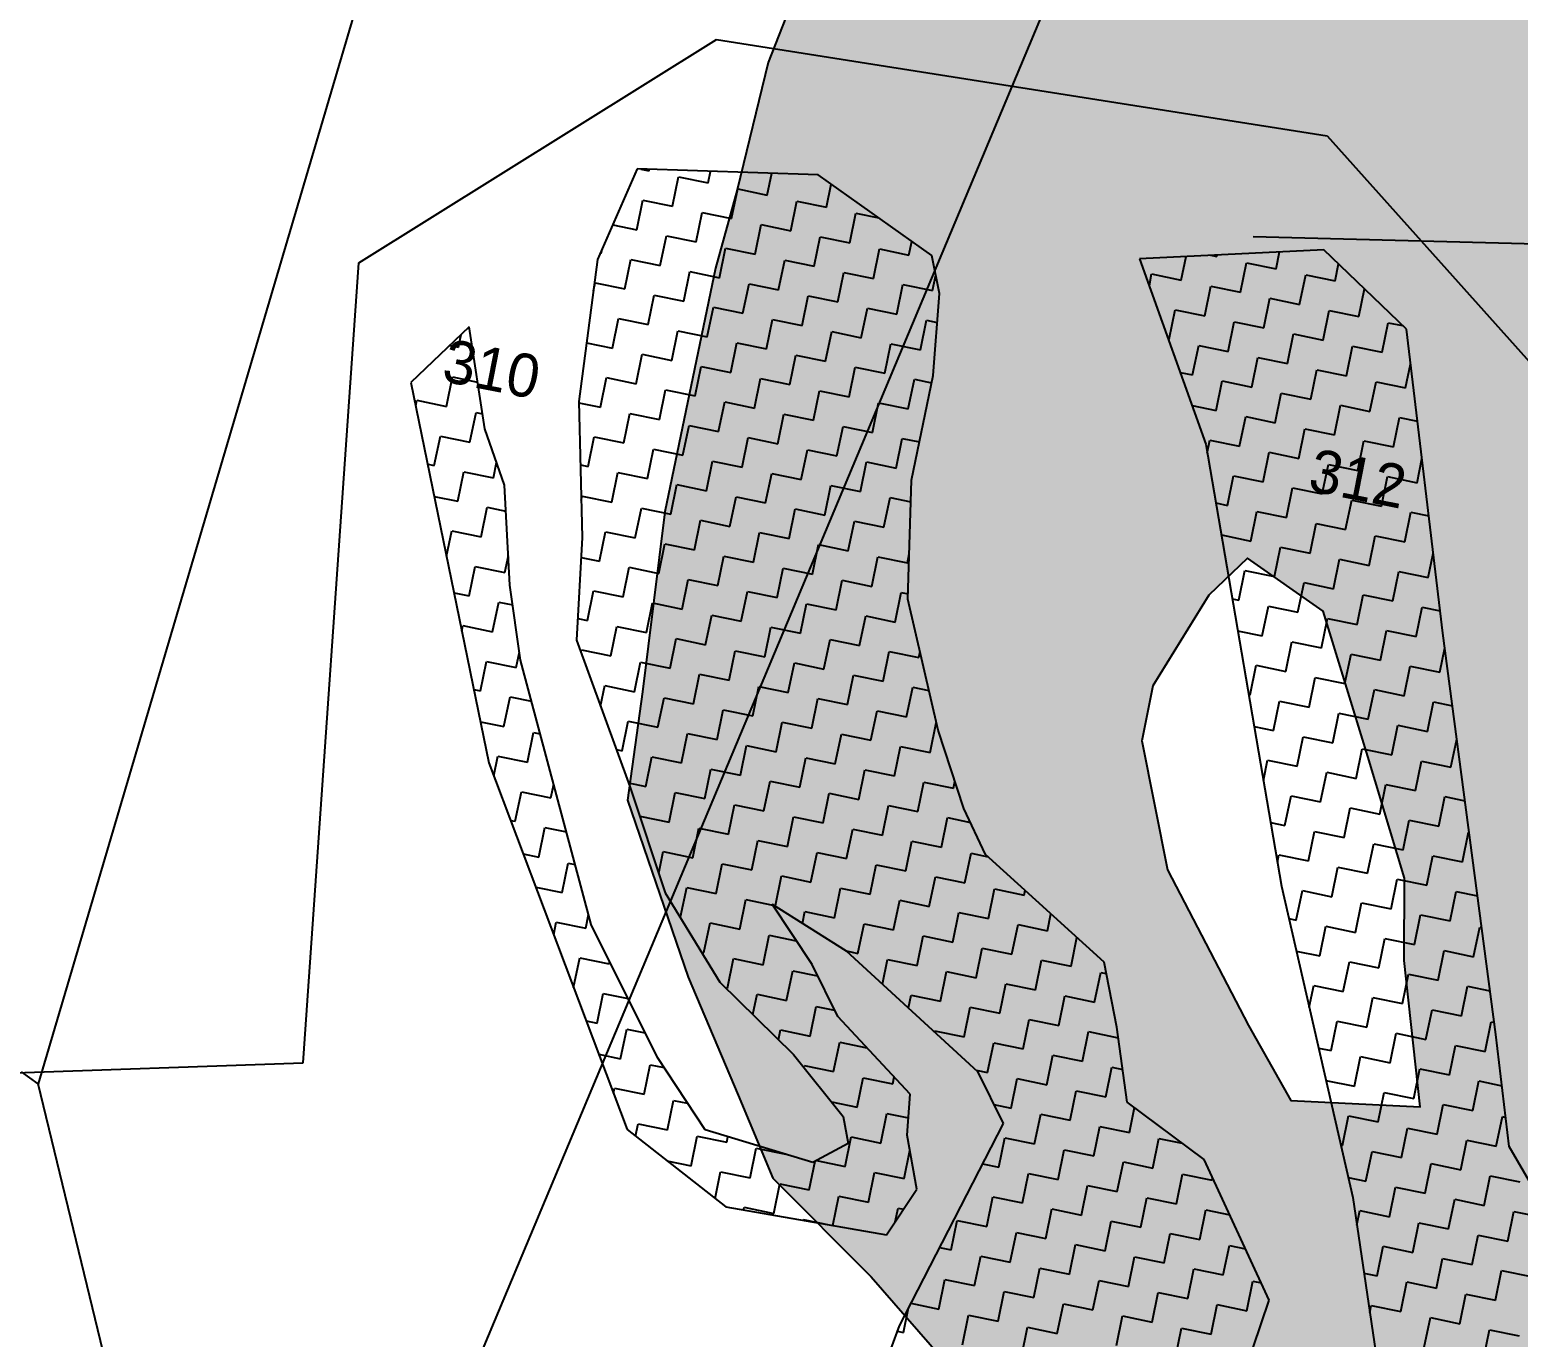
# Model space of a CAD drawing. Header units: metres. Extents: x 288063 to 291905, y 2022918 to 2025523.
# Drawn here: x 289186.5 to 289302.7, y 2023802.9 to 2023904.9 of the extents above; entities that cross this region are included whole.
import ezdxf
from ezdxf.enums import TextEntityAlignment as Align

# ---------------------------------------------------------------- set-up
doc = ezdxf.new("R2010")
doc.units = ezdxf.units.M
doc.header["$MEASUREMENT"] = 0
for name, color, linetype in [('OFF', 1, 'Continuous'), ('POLY_HATCH', 12, 'Continuous'), ('POLY_PARCEL', 6, 'Continuous'), ('SYM_ARROW', 1, 'Continuous'), ('TEXT_PARCEL', 7, 'Continuous')]:
    doc.layers.add(name, color=color, linetype=linetype)
doc.styles.add('TEXT_MAP', font='', dxfattribs={"height": 1.8})
doc.styles.get('TEXT_MAP').set_extended_font_data('Kruti Dev 050')

# ---------------------------------------------------------------- blocks, each defined once
blk = doc.blocks.new('ARROWASPECT')
h = blk.add_hatch(color=256)
h.paths.add_polyline_path([(2.847, -2.847), (3.718, -1.976), (0, 0)])
h.paths.add_polyline_path([(0, 0), (1.976, -3.718), (2.847, -2.847)])
for points in [[(0, 0), (17.155, -17.155)], [(0, 0), (1.976, -3.718)], [(0, 0), (3.718, -1.976)], [(3.718, -1.976), (1.976, -3.718)]]:
    blk.add_lwpolyline(points)

msp = doc.modelspace()

# ---------------------------------------------------------------- hatches: boundary and pattern name
at = {"layer": 'POLY_HATCH'}
h = msp.add_hatch(dxfattribs=at)
h.set_pattern_fill('ZIGZAG', color=256, scale=18.693078, angle=-11.0645, style=0)
h.set_pattern_definition([(348.93553, (288210.5239, 2023679.785), (2.7416327, 1.8447693), [2.336635, -2.336635]), (78.93553, (288212.817, 2023679.3367), (-1.8447693, 2.7416327), [2.336635, -2.336635])])
h.paths.add_polyline_path([(289348.59, 2023879.04), (289351.97, 2023889.97), (289351.21, 2023900.04), (289351.37, 2023908.44), (289346.9, 2023914.77), (289340.27, 2023920.49), (289334.28, 2023925.38), (289331.06, 2023929.23), (289326.74, 2023935.03), (289323.04, 2023940.22), (289313.09, 2023943.9), (289314.69, 2023949.54), (289318.95, 2023958.63), (289321.16, 2023964.89), (289322.08, 2023974.63), (289321.67, 2023981.4), (289323.77, 2023992.13), (289322.78, 2024011.16), (289317.11, 2024017.73), (289312.93, 2024024.25), (289306.17, 2024030.28), (289298.92, 2024038.89), (289291.87, 2024045.97), (289284.28, 2024046.47), (289278.2, 2024032.12), (289276.13, 2024025.34), (289271.88, 2024023.93), (289269.5, 2024023.16), (289266.03, 2024020.62), (289263.51, 2024017.89), (289261.23, 2024015.11), (289257.47, 2024012.37), (289254.64, 2024014.41), (289249.05, 2024015.01), (289240.5, 2024025.86), (289237.14, 2024018.83), (289234.48, 2024015.38), (289229.32, 2024006.72), (289225.95, 2024000.93), (289223.26, 2023993.52), (289223.31, 2023983.59), (289223.47, 2023975.58), (289223.04, 2023963.26), (289222.57, 2023951.95), (289225.24, 2023941.51), (289228.9, 2023933.6), (289235.34, 2023925.89), (289243.6, 2023913.61), (289246.63, 2023908.81), (289244.13, 2023902.35), (289241.69, 2023892.42), (289240, 2023886.3), (289236.05, 2023867.28), (289234.3, 2023853.24), (289233.14, 2023844.79), (289237.88, 2023830.96), (289241.79, 2023821.77), (289244.49, 2023815.29), (289252.17, 2023807.59), (289260.47, 2023798.03), (289262.44, 2023795.42), (289267.7, 2023794.39), (289275.72, 2023794.8), (289273.17, 2023788.11), (289271.81, 2023781.18), (289270.56, 2023773.49), (289269.83, 2023765.95), (289270.45, 2023753.75), (289271.63, 2023745.83), (289274.38, 2023739.59), (289278.14, 2023732.16), (289279.11, 2023728.25), (289282.94, 2023725.03), (289293.2, 2023726.74), (289303.15, 2023734.46), (289305, 2023737.22), (289302.98, 2023740.84), (289296.74, 2023748.25), (289292.32, 2023753.58), (289291.8, 2023763.6), (289291.02, 2023767.23), (289290.98, 2023777.15), (289293.23, 2023784.89), (289295.7, 2023789.87), (289299.7, 2023792.56), (289302.32, 2023793.28), (289304.26, 2023786.71), (289306.41, 2023785.04), (289310.35, 2023779.81), (289310.24, 2023772.89), (289311.6, 2023767.17), (289312.43, 2023762.54), (289312.98, 2023757.72), (289312.1, 2023751.95), (289311.43, 2023742.16), (289319.5, 2023740.33), (289324.64, 2023733.62), (289327.78, 2023735.74), (289332.1, 2023742.58), (289334.1, 2023754.09), (289334.69, 2023760.92), (289335.33, 2023775.75), (289332.2, 2023783.8), (289327.44, 2023791.18), (289324.06, 2023798.04), (289321.04, 2023801.6), (289314.28, 2023807.64), (289313.78, 2023811.45), (289317.3, 2023815.48), (289325.03, 2023816.94), (289329.72, 2023815.53), (289335.72, 2023828.49), (289338.38, 2023833.18), (289338.87, 2023840.77), (289342.42, 2023847.51), (289344.59, 2023853.53), (289346.46, 2023861.85), (289348.38, 2023870.4)])
h.paths.add_polyline_path([(289287.43, 2023859.54), (289290.92, 2023848.19), (289293.78, 2023838.71), (289293.76, 2023832.26), (289295, 2023820.86), (289284.92, 2023821.34), (289281.6, 2023827.2), (289275.29, 2023839.34), (289273.29, 2023849.41), (289274.13, 2023853.7), (289278.5, 2023860.79), (289281.54, 2023863.66)], flags=16)
h.paths.add_polyline_path([(289269.61, 2023919.71), (289266.17, 2023919.89), (289261.09, 2023923.11), (289257.37, 2023934.5), (289252.18, 2023942.21), (289252.96, 2023947.51), (289252.63, 2023957.25), (289251.34, 2023968.41), (289253.35, 2023979.92), (289252.21, 2023989.32), (289254.45, 2024000.78), (289256.52, 2024007.57), (289266.83, 2024008.28), (289270.5, 2023999.13), (289269.75, 2023996.55), (289272.32, 2023986.87), (289273.16, 2023981), (289274.62, 2023974.52), (289276.42, 2023967.23), (289275.12, 2023958.06), (289275.72, 2023953.48), (289275.9, 2023943.03), (289275.44, 2023939.4), (289274.42, 2023934.14), (289272.63, 2023927.55)], flags=16)

# ---------------------------------------------------------------- linework, layer by layer
at = {"layer": 'OFF'}
for p, q in [((289212.17, 2023886.72), (289240.08, 2023904.16)), ((289240.08, 2023904.16), (289287.75, 2023896.62)), ((289287.75, 2023896.62), (289334.21, 2023844.68)), ((289207.83, 2023824.29), (289212.17, 2023886.72)), ((289023.9, 2023817.88), (289207.83, 2023824.29))]:
    msp.add_line(p, q, dxfattribs=at)
at = {"layer": 'POLY_HATCH'}
for p, q in [((289233.89, 2023894.05), (289230.81, 2023886.97)), ((289248.01, 2023893.59), (289233.89, 2023894.05)), ((289256.88, 2023887.3), (289248.01, 2023893.59)), ((289287.48, 2023887.74), (289273.11, 2023887.04)), ((289293.93, 2023881.55), (289287.48, 2023887.74)), ((289230.81, 2023886.97), (289229.34, 2023875.9)), ((289257.49, 2023884.33), (289256.88, 2023887.3)), ((289273.11, 2023887.04), (289278.27, 2023872.58)), ((289256.99, 2023877.93), (289257.49, 2023884.33)), ((289220.79, 2023881.72), (289216.24, 2023877.38)), ((289222, 2023873.76), (289220.79, 2023881.72)), ((289296.77, 2023857.81), (289293.93, 2023881.55)), ((289216.24, 2023877.38), (289222.33, 2023847.7)), ((289255.31, 2023869.75), (289256.99, 2023877.93)), ((289229.34, 2023875.9), (289229.6, 2023865.29)), ((289223.53, 2023869.38), (289222, 2023873.76)), ((289278.27, 2023872.58), (289284.18, 2023838.07)), ((289223.96, 2023861.57), (289223.53, 2023869.38)), ((289255.02, 2023860.47), (289255.31, 2023869.75)), ((289229.6, 2023865.29), (289229.17, 2023857.26)), ((289224.79, 2023855.72), (289223.96, 2023861.57)), ((289257.39, 2023850.24), (289255.02, 2023860.47)), ((289229.17, 2023857.26), (289233.33, 2023845.84)), ((289300.9, 2023826.51), (289296.77, 2023857.81)), ((289230.3, 2023835.09), (289224.79, 2023855.72)), ((289259.39, 2023844.14), (289257.39, 2023850.24)), ((289222.33, 2023847.7), (289233.11, 2023819.09)), ((289233.33, 2023845.84), (289236.09, 2023837.56)), ((289261.09, 2023840.54), (289259.39, 2023844.14)), ((289270.33, 2023832.15), (289261.09, 2023840.54)), ((289236.09, 2023837.56), (289240.35, 2023830.59)), ((289284.18, 2023838.07), (289289.75, 2023813.77)), ((289247.54, 2023831.96), (289244.44, 2023836.66)), ((289244.44, 2023836.66), (289250.2, 2023833.04)), ((289235.48, 2023824.69), (289230.3, 2023835.09)), ((289250.2, 2023833.04), (289260.45, 2023823.62)), ((289249.55, 2023827.89), (289247.54, 2023831.96)), ((289271.32, 2023827.07), (289270.33, 2023832.15)), ((289240.35, 2023830.59), (289246.1, 2023824.94)), ((289255.21, 2023821.85), (289249.55, 2023827.89)), ((289272.15, 2023821.21), (289271.32, 2023827.07)), ((289301.95, 2023817.77), (289300.9, 2023826.51)), ((289246.1, 2023824.94), (289249.97, 2023820.09)), ((289239.2, 2023819.05), (289235.48, 2023824.69)), ((289260.45, 2023823.62), (289262.46, 2023819.55)), ((289254.96, 2023818.65), (289255.21, 2023821.85)), ((289249.97, 2023820.09), (289250.35, 2023817.98)), ((289278.14, 2023816.73), (289272.15, 2023821.21)), ((289233.11, 2023819.09), (289240.81, 2023813.04)), ((289247.61, 2023816.51), (289239.2, 2023819.05)), ((289262.46, 2023819.55), (289254.34, 2023803.76)), ((289250.35, 2023817.98), (289247.61, 2023816.51)), ((289255.72, 2023814.44), (289254.96, 2023818.65)), ((289306.75, 2023809.47), (289301.95, 2023817.77)), ((289283.23, 2023805.77), (289278.14, 2023816.73)), ((289253.36, 2023810.86), (289255.72, 2023814.44)), ((289289.75, 2023813.77), (289291.79, 2023799.95)), ((289240.81, 2023813.04), (289253.36, 2023810.86)), ((289281.17, 2023799.7), (289283.23, 2023805.77)), ((289254.34, 2023803.76), (289251.57, 2023796.2))]:
    msp.add_line(p, q, dxfattribs=at)
at = {"layer": 'POLY_HATCH', "linetype": 'Continuous'}
for p, q in [((289234.17, 2023894.04), (289234.82, 2023893.91)), ((289234.82, 2023893.91), (289234.84, 2023894.02)), ((289236.65, 2023891.13), (289237.13, 2023893.44)), ((289237.13, 2023893.44), (289239.43, 2023892.96)), ((289239.43, 2023892.96), (289239.62, 2023893.86)), ((289244.05, 2023892.01), (289244.4, 2023893.71)), ((289241.27, 2023890.18), (289241.74, 2023892.49)), ((289241.74, 2023892.49), (289244.05, 2023892.01)), ((289248.67, 2023891.06), (289249.03, 2023892.86)), ((289233.87, 2023889.29), (289234.34, 2023891.6)), ((289234.34, 2023891.6), (289236.65, 2023891.13)), ((289245.88, 2023889.23), (289246.36, 2023891.54)), ((289246.36, 2023891.54), (289248.67, 2023891.06)), ((289238.49, 2023888.35), (289238.96, 2023890.65)), ((289238.96, 2023890.65), (289241.27, 2023890.18)), ((289250.5, 2023888.28), (289250.97, 2023890.59)), ((289250.97, 2023890.59), (289252.75, 2023890.22)), ((289231.99, 2023889.68), (289233.87, 2023889.29)), ((289235.7, 2023886.51), (289236.18, 2023888.82)), ((289236.18, 2023888.82), (289238.49, 2023888.35)), ((289243.1, 2023887.4), (289243.58, 2023889.71)), ((289243.58, 2023889.71), (289245.88, 2023889.23)), ((289247.72, 2023886.45), (289248.19, 2023888.76)), ((289248.19, 2023888.76), (289250.5, 2023888.28)), ((289231.03, 2023887.47), (289231.09, 2023887.46)), ((289231.09, 2023887.46), (289231.15, 2023887.75)), ((289240.32, 2023885.56), (289240.79, 2023887.87)), ((289240.79, 2023887.87), (289243.1, 2023887.4)), ((289252.33, 2023885.5), (289252.81, 2023887.81)), ((289252.81, 2023887.81), (289255.11, 2023887.33)), ((289255.11, 2023887.33), (289255.33, 2023888.39)), ((289283.76, 2023886.26), (289284.03, 2023887.58)), ((289232.92, 2023884.68), (289233.39, 2023886.99)), ((289233.39, 2023886.99), (289235.7, 2023886.51)), ((289244.93, 2023884.62), (289245.41, 2023886.92)), ((289245.41, 2023886.92), (289247.72, 2023886.45)), ((289276.36, 2023885.37), (289276.74, 2023887.22)), ((289278.63, 2023887.31), (289279.14, 2023887.21)), ((289279.14, 2023887.21), (289279.17, 2023887.34)), ((289280.98, 2023884.42), (289281.45, 2023886.73)), ((289281.45, 2023886.73), (289283.76, 2023886.26)), ((289288.37, 2023885.31), (289288.64, 2023886.63)), ((289230.48, 2023884.53), (289230.61, 2023885.15)), ((289230.61, 2023885.15), (289232.92, 2023884.68)), ((289237.54, 2023883.73), (289238.01, 2023886.04)), ((289238.01, 2023886.04), (289240.32, 2023885.56)), ((289249.55, 2023883.67), (289250.02, 2023885.97)), ((289250.02, 2023885.97), (289252.33, 2023885.5)), ((289256.95, 2023884.55), (289257.2, 2023885.76)), ((289273.87, 2023884.94), (289274.05, 2023885.85)), ((289274.05, 2023885.85), (289276.36, 2023885.37)), ((289285.59, 2023883.47), (289286.07, 2023885.78)), ((289286.07, 2023885.78), (289288.37, 2023885.31)), ((289234.75, 2023881.9), (289235.23, 2023884.2)), ((289235.23, 2023884.2), (289237.54, 2023883.73)), ((289242.15, 2023882.78), (289242.63, 2023885.09)), ((289242.63, 2023885.09), (289244.93, 2023884.62)), ((289246.77, 2023881.83), (289247.24, 2023884.14)), ((289247.24, 2023884.14), (289249.55, 2023883.67)), ((289254.17, 2023882.72), (289254.64, 2023885.03)), ((289254.64, 2023885.03), (289256.95, 2023884.55)), ((289278.19, 2023882.59), (289278.67, 2023884.9)), ((289278.67, 2023884.9), (289280.98, 2023884.42)), ((289290.21, 2023882.53), (289290.65, 2023884.69)), ((289239.37, 2023880.95), (289239.84, 2023883.26)), ((289239.84, 2023883.26), (289242.15, 2023882.78)), ((289251.38, 2023880.88), (289251.86, 2023883.19)), ((289251.86, 2023883.19), (289254.17, 2023882.72)), ((289275.41, 2023880.76), (289275.89, 2023883.06)), ((289275.89, 2023883.06), (289278.19, 2023882.59)), ((289282.81, 2023881.64), (289283.28, 2023883.95)), ((289283.28, 2023883.95), (289285.59, 2023883.47)), ((289287.43, 2023880.69), (289287.9, 2023883)), ((289287.9, 2023883), (289290.21, 2023882.53)), ((289231.97, 2023880.06), (289232.45, 2023882.37)), ((289232.45, 2023882.37), (289234.75, 2023881.9)), ((289243.99, 2023880), (289244.46, 2023882.31)), ((289244.46, 2023882.31), (289246.77, 2023881.83)), ((289256, 2023879.94), (289256.47, 2023882.24)), ((289256.47, 2023882.24), (289257.31, 2023882.07)), ((289280.03, 2023879.81), (289280.5, 2023882.12)), ((289280.5, 2023882.12), (289282.81, 2023881.64)), ((289292.04, 2023879.74), (289292.52, 2023882.05)), ((289292.52, 2023882.05), (289293.64, 2023881.82)), ((289219.96, 2023880.13), (289220.16, 2023881.12)), ((289236.59, 2023879.11), (289237.06, 2023881.42)), ((289237.06, 2023881.42), (289239.37, 2023880.95)), ((289248.6, 2023879.05), (289249.08, 2023881.36)), ((289249.08, 2023881.36), (289251.38, 2023880.88)), ((289275.35, 2023880.77), (289275.41, 2023880.76)), ((289284.64, 2023878.86), (289285.12, 2023881.17)), ((289285.12, 2023881.17), (289287.43, 2023880.69)), ((289219.27, 2023880.27), (289219.96, 2023880.13)), ((289229.95, 2023880.48), (289231.97, 2023880.06)), ((289233.81, 2023877.28), (289234.28, 2023879.59)), ((289234.28, 2023879.59), (289236.59, 2023879.11)), ((289241.2, 2023878.17), (289241.68, 2023880.47)), ((289241.68, 2023880.47), (289243.99, 2023880)), ((289245.82, 2023877.22), (289246.29, 2023879.52)), ((289246.29, 2023879.52), (289248.6, 2023879.05)), ((289253.22, 2023878.1), (289253.69, 2023880.41)), ((289253.69, 2023880.41), (289256, 2023879.94)), ((289277.24, 2023877.97), (289277.72, 2023880.28)), ((289277.72, 2023880.28), (289280.03, 2023879.81)), ((289281.86, 2023877.03), (289282.34, 2023879.33)), ((289282.34, 2023879.33), (289284.64, 2023878.86)), ((289289.26, 2023877.91), (289289.73, 2023880.22)), ((289289.73, 2023880.22), (289292.04, 2023879.74)), ((289238.42, 2023876.33), (289238.9, 2023878.64)), ((289238.9, 2023878.64), (289241.2, 2023878.17)), ((289250.44, 2023876.27), (289250.91, 2023878.58)), ((289250.91, 2023878.58), (289253.22, 2023878.1)), ((289276.28, 2023878.17), (289277.24, 2023877.97)), ((289286.48, 2023876.08), (289286.95, 2023878.38)), ((289286.95, 2023878.38), (289289.26, 2023877.91)), ((289293.87, 2023876.96), (289294.26, 2023878.81)), ((289219.01, 2023875.51), (289219.48, 2023877.82)), ((289219.48, 2023877.82), (289221.44, 2023877.42)), ((289231.02, 2023875.45), (289231.5, 2023877.76)), ((289231.5, 2023877.76), (289233.81, 2023877.28)), ((289243.04, 2023875.38), (289243.51, 2023877.69)), ((289243.51, 2023877.69), (289245.82, 2023877.22)), ((289255.05, 2023875.32), (289255.53, 2023877.63)), ((289255.53, 2023877.63), (289256.87, 2023877.35)), ((289279.08, 2023875.19), (289279.55, 2023877.5)), ((289279.55, 2023877.5), (289281.86, 2023877.03)), ((289291.09, 2023875.13), (289291.57, 2023877.44)), ((289291.57, 2023877.44), (289293.87, 2023876.96)), ((289216.61, 2023875.55), (289216.7, 2023875.99)), ((289216.7, 2023875.99), (289219.01, 2023875.51)), ((289235.64, 2023874.5), (289236.11, 2023876.81)), ((289236.11, 2023876.81), (289238.42, 2023876.33)), ((289240.25, 2023873.55), (289240.73, 2023875.86)), ((289240.73, 2023875.86), (289243.04, 2023875.38)), ((289247.65, 2023874.43), (289248.13, 2023876.74)), ((289248.13, 2023876.74), (289250.44, 2023876.27)), ((289283.69, 2023874.24), (289284.17, 2023876.55)), ((289284.17, 2023876.55), (289286.48, 2023876.08)), ((289220.84, 2023872.73), (289221.32, 2023875.04)), ((289221.32, 2023875.04), (289221.82, 2023874.93)), ((289229.35, 2023875.79), (289231.02, 2023875.45)), ((289232.86, 2023872.67), (289233.33, 2023874.97)), ((289233.33, 2023874.97), (289235.64, 2023874.5)), ((289244.87, 2023872.6), (289245.34, 2023874.91)), ((289245.34, 2023874.91), (289247.65, 2023874.43)), ((289252.27, 2023873.49), (289252.74, 2023875.79)), ((289252.74, 2023875.79), (289255.05, 2023875.32)), ((289277.2, 2023875.58), (289279.08, 2023875.19)), ((289280.91, 2023872.41), (289281.39, 2023874.72)), ((289281.39, 2023874.72), (289283.69, 2023874.24)), ((289288.31, 2023873.29), (289288.78, 2023875.6)), ((289288.78, 2023875.6), (289291.09, 2023875.13)), ((289237.47, 2023871.72), (289237.95, 2023874.02)), ((289237.95, 2023874.02), (289240.25, 2023873.55)), ((289249.49, 2023871.65), (289249.96, 2023873.96)), ((289249.96, 2023873.96), (289252.27, 2023873.49)), ((289285.53, 2023871.46), (289286, 2023873.77)), ((289286, 2023873.77), (289288.31, 2023873.29)), ((289292.93, 2023872.35), (289293.4, 2023874.65)), ((289293.4, 2023874.65), (289294.79, 2023874.37)), ((289218.06, 2023870.9), (289218.54, 2023873.2)), ((289218.54, 2023873.2), (289220.84, 2023872.73)), ((289230.07, 2023870.83), (289230.55, 2023873.14)), ((289230.55, 2023873.14), (289232.86, 2023872.67)), ((289242.09, 2023870.77), (289242.56, 2023873.08)), ((289242.56, 2023873.08), (289244.87, 2023872.6)), ((289254.1, 2023870.7), (289254.58, 2023873.01)), ((289254.58, 2023873.01), (289255.92, 2023872.74)), ((289278.39, 2023871.86), (289278.6, 2023872.88)), ((289278.6, 2023872.88), (289280.91, 2023872.41)), ((289290.14, 2023870.51), (289290.62, 2023872.82)), ((289290.62, 2023872.82), (289292.93, 2023872.35)), ((289234.69, 2023869.88), (289235.16, 2023872.19)), ((289235.16, 2023872.19), (289237.47, 2023871.72)), ((289239.31, 2023868.93), (289239.78, 2023871.24)), ((289239.78, 2023871.24), (289242.09, 2023870.77)), ((289246.7, 2023869.82), (289247.18, 2023872.13)), ((289247.18, 2023872.13), (289249.49, 2023871.65)), ((289282.75, 2023869.63), (289283.22, 2023871.94)), ((289283.22, 2023871.94), (289285.53, 2023871.46)), ((289294.76, 2023869.56), (289295.14, 2023871.42)), ((289217.55, 2023871), (289218.06, 2023870.9)), ((289219.89, 2023868.11), (289220.37, 2023870.42)), ((289220.37, 2023870.42), (289222.68, 2023869.95)), ((289222.68, 2023869.95), (289222.92, 2023871.13)), ((289229.46, 2023870.96), (289230.07, 2023870.83)), ((289231.91, 2023868.05), (289232.38, 2023870.36)), ((289232.38, 2023870.36), (289234.69, 2023869.88)), ((289243.92, 2023867.99), (289244.4, 2023870.29)), ((289244.4, 2023870.29), (289246.7, 2023869.82)), ((289251.32, 2023868.87), (289251.79, 2023871.18)), ((289251.79, 2023871.18), (289254.1, 2023870.7)), ((289279.96, 2023867.79), (289280.44, 2023870.1)), ((289280.44, 2023870.1), (289282.75, 2023869.63)), ((289287.36, 2023868.68), (289287.84, 2023870.99)), ((289287.84, 2023870.99), (289290.14, 2023870.51)), ((289291.98, 2023867.73), (289292.45, 2023870.04)), ((289292.45, 2023870.04), (289294.76, 2023869.56)), ((289236.52, 2023867.1), (289237, 2023869.41)), ((289237, 2023869.41), (289239.31, 2023868.93)), ((289248.54, 2023867.04), (289249.01, 2023869.34)), ((289249.01, 2023869.34), (289251.32, 2023868.87)), ((289284.58, 2023866.85), (289285.05, 2023869.15)), ((289285.05, 2023869.15), (289287.36, 2023868.68)), ((289218.06, 2023868.49), (289219.89, 2023868.11)), ((289229.53, 2023868.19), (289229.6, 2023868.52)), ((289229.6, 2023868.52), (289231.91, 2023868.05)), ((289241.14, 2023866.15), (289241.61, 2023868.46)), ((289241.61, 2023868.46), (289243.92, 2023867.99)), ((289253.15, 2023866.09), (289253.63, 2023868.4)), ((289253.63, 2023868.4), (289255.26, 2023868.06)), ((289279.06, 2023867.98), (289279.96, 2023867.79)), ((289289.19, 2023865.9), (289289.67, 2023868.2)), ((289289.67, 2023868.2), (289291.98, 2023867.73)), ((289221.73, 2023865.33), (289222.2, 2023867.64)), ((289222.2, 2023867.64), (289223.65, 2023867.34)), ((289233.74, 2023865.27), (289234.22, 2023867.57)), ((289234.22, 2023867.57), (289236.52, 2023867.1)), ((289238.36, 2023864.32), (289238.83, 2023866.63)), ((289238.83, 2023866.63), (289241.14, 2023866.15)), ((289245.76, 2023865.2), (289246.23, 2023867.51)), ((289246.23, 2023867.51), (289248.54, 2023867.04)), ((289250.37, 2023864.25), (289250.85, 2023866.56)), ((289250.85, 2023866.56), (289253.15, 2023866.09)), ((289281.8, 2023865.01), (289282.27, 2023867.32)), ((289282.27, 2023867.32), (289284.58, 2023866.85)), ((289293.81, 2023864.95), (289294.29, 2023867.26)), ((289294.29, 2023867.26), (289295.67, 2023866.97)), ((289219.02, 2023863.84), (289219.42, 2023865.81)), ((289219.42, 2023865.81), (289221.73, 2023865.33)), ((289230.96, 2023863.43), (289231.43, 2023865.74)), ((289231.43, 2023865.74), (289233.74, 2023865.27)), ((289242.97, 2023863.37), (289243.45, 2023865.68)), ((289243.45, 2023865.68), (289245.76, 2023865.2)), ((289279.49, 2023865.49), (289281.8, 2023865.01)), ((289279.49, 2023865.47), (289279.49, 2023865.49)), ((289286.41, 2023864.06), (289286.89, 2023866.37)), ((289286.89, 2023866.37), (289289.19, 2023865.9)), ((289291.03, 2023863.11), (289291.5, 2023865.42)), ((289291.5, 2023865.42), (289293.81, 2023864.95)), ((289235.58, 2023862.48), (289236.05, 2023864.79)), ((289236.05, 2023864.79), (289238.36, 2023864.32)), ((289247.59, 2023862.42), (289248.06, 2023864.73)), ((289248.06, 2023864.73), (289250.37, 2023864.25)), ((289283.63, 2023862.23), (289284.1, 2023864.54)), ((289284.1, 2023864.54), (289286.41, 2023864.06)), ((289223.56, 2023862.55), (289223.84, 2023863.88)), ((289229.52, 2023863.73), (289230.96, 2023863.43)), ((289240.19, 2023861.54), (289240.67, 2023863.84)), ((289240.67, 2023863.84), (289242.97, 2023863.37)), ((289252.2, 2023861.47), (289252.68, 2023863.78)), ((289252.68, 2023863.78), (289254.99, 2023863.31)), ((289254.99, 2023863.31), (289255.13, 2023864.01)), ((289288.25, 2023861.28), (289288.72, 2023863.59)), ((289288.72, 2023863.59), (289291.03, 2023863.11)), ((289295.64, 2023862.17), (289296.03, 2023864.03)), ((289220.78, 2023860.72), (289221.25, 2023863.02)), ((289221.25, 2023863.02), (289223.56, 2023862.55)), ((289232.79, 2023860.65), (289233.27, 2023862.96)), ((289233.27, 2023862.96), (289235.58, 2023862.48)), ((289237.41, 2023859.7), (289237.88, 2023862.01)), ((289237.88, 2023862.01), (289240.19, 2023861.54)), ((289244.81, 2023860.59), (289245.28, 2023862.9)), ((289245.28, 2023862.9), (289247.59, 2023862.42)), ((289249.42, 2023859.64), (289249.9, 2023861.95)), ((289249.9, 2023861.95), (289252.2, 2023861.47)), ((289280.85, 2023860.4), (289281.32, 2023862.7)), ((289281.32, 2023862.7), (289283.63, 2023862.23)), ((289292.86, 2023860.33), (289293.34, 2023862.64)), ((289293.34, 2023862.64), (289295.64, 2023862.17)), ((289219.61, 2023860.96), (289220.78, 2023860.72)), ((289230.01, 2023858.82), (289230.49, 2023861.13)), ((289230.49, 2023861.13), (289232.79, 2023860.65)), ((289242.02, 2023858.75), (289242.5, 2023861.06)), ((289242.5, 2023861.06), (289244.81, 2023860.59)), ((289254.04, 2023858.69), (289254.51, 2023861)), ((289254.51, 2023861), (289255.04, 2023860.89)), ((289285.46, 2023859.45), (289285.94, 2023861.76)), ((289285.94, 2023861.76), (289288.25, 2023861.28)), ((289290.08, 2023858.5), (289290.55, 2023860.81)), ((289290.55, 2023860.81), (289292.86, 2023860.33)), ((289222.61, 2023857.93), (289223.09, 2023860.24)), ((289223.09, 2023860.24), (289224.18, 2023860.02)), ((289234.63, 2023857.87), (289235.1, 2023860.18)), ((289235.1, 2023860.18), (289237.41, 2023859.7)), ((289246.64, 2023857.81), (289247.11, 2023860.11)), ((289247.11, 2023860.11), (289249.42, 2023859.64)), ((289280.34, 2023860.5), (289280.85, 2023860.4)), ((289282.68, 2023857.61), (289283.16, 2023859.92)), ((289283.16, 2023859.92), (289285.46, 2023859.45)), ((289294.7, 2023857.55), (289295.17, 2023859.86)), ((289295.17, 2023859.86), (289296.56, 2023859.57)), ((289229.26, 2023858.97), (289230.01, 2023858.82)), ((289239.24, 2023856.92), (289239.72, 2023859.23)), ((289239.72, 2023859.23), (289242.02, 2023858.75)), ((289251.26, 2023856.86), (289251.73, 2023859.16)), ((289251.73, 2023859.16), (289254.04, 2023858.69)), ((289287.3, 2023856.67), (289287.77, 2023858.97)), ((289287.77, 2023858.97), (289290.08, 2023858.5)), ((289220.22, 2023857.98), (289220.3, 2023858.41)), ((289220.3, 2023858.41), (289222.61, 2023857.93)), ((289231.84, 2023856.04), (289232.32, 2023858.34)), ((289232.32, 2023858.34), (289234.63, 2023857.87)), ((289236.46, 2023855.09), (289236.93, 2023857.39)), ((289236.93, 2023857.39), (289239.24, 2023856.92)), ((289243.86, 2023855.97), (289244.33, 2023858.28)), ((289244.33, 2023858.28), (289246.64, 2023857.81)), ((289248.47, 2023855.02), (289248.95, 2023857.33)), ((289248.95, 2023857.33), (289251.26, 2023856.86)), ((289280.76, 2023858.01), (289282.68, 2023857.61)), ((289291.91, 2023855.72), (289292.39, 2023858.02)), ((289292.39, 2023858.02), (289294.7, 2023857.55)), ((289224.45, 2023855.15), (289224.7, 2023856.37)), ((289229.5, 2023856.34), (289229.54, 2023856.51)), ((289229.54, 2023856.51), (289231.84, 2023856.04)), ((289241.08, 2023854.14), (289241.55, 2023856.45)), ((289241.55, 2023856.45), (289243.86, 2023855.97)), ((289253.09, 2023854.07), (289253.56, 2023856.38)), ((289253.56, 2023856.38), (289255.87, 2023855.91)), ((289255.87, 2023855.91), (289255.97, 2023856.38)), ((289284.52, 2023854.83), (289284.99, 2023857.14)), ((289284.99, 2023857.14), (289287.3, 2023856.67)), ((289289.13, 2023853.88), (289289.61, 2023856.19)), ((289289.61, 2023856.19), (289291.91, 2023855.72)), ((289296.53, 2023854.77), (289296.92, 2023856.68)), ((289221.66, 2023853.32), (289222.14, 2023855.62)), ((289222.14, 2023855.62), (289224.45, 2023855.15)), ((289233.68, 2023853.25), (289234.15, 2023855.56)), ((289234.15, 2023855.56), (289236.46, 2023855.09)), ((289245.69, 2023853.19), (289246.17, 2023855.5)), ((289246.17, 2023855.5), (289248.47, 2023855.02)), ((289281.73, 2023853), (289282.21, 2023855.31)), ((289282.21, 2023855.31), (289284.52, 2023854.83)), ((289293.75, 2023852.93), (289294.22, 2023855.24)), ((289294.22, 2023855.24), (289296.53, 2023854.77)), ((289238.29, 2023852.3), (289238.77, 2023854.61)), ((289238.77, 2023854.61), (289241.08, 2023854.14)), ((289250.31, 2023852.24), (289250.78, 2023854.55)), ((289250.78, 2023854.55), (289253.09, 2023854.07)), ((289286.35, 2023852.05), (289286.82, 2023854.36)), ((289286.82, 2023854.36), (289289.13, 2023853.88)), ((289221.15, 2023853.42), (289221.66, 2023853.32)), ((289223.5, 2023850.53), (289223.97, 2023852.84)), ((289223.97, 2023852.84), (289225.65, 2023852.5)), ((289231.04, 2023852.12), (289231.37, 2023853.73)), ((289231.37, 2023853.73), (289233.68, 2023853.25)), ((289235.51, 2023850.47), (289235.99, 2023852.78)), ((289235.99, 2023852.78), (289238.29, 2023852.3)), ((289242.91, 2023851.36), (289243.38, 2023853.66)), ((289243.38, 2023853.66), (289245.69, 2023853.19)), ((289247.53, 2023850.41), (289248, 2023852.72)), ((289248, 2023852.72), (289250.31, 2023852.24)), ((289254.92, 2023851.29), (289255.4, 2023853.6)), ((289255.4, 2023853.6), (289256.67, 2023853.34)), ((289281.62, 2023853.02), (289281.73, 2023853)), ((289290.96, 2023851.1), (289291.44, 2023853.41)), ((289291.44, 2023853.41), (289293.75, 2023852.93)), ((289240.13, 2023849.52), (289240.6, 2023851.83)), ((289240.6, 2023851.83), (289242.91, 2023851.36)), ((289252.14, 2023849.46), (289252.62, 2023851.77)), ((289252.62, 2023851.77), (289254.92, 2023851.29)), ((289283.57, 2023850.22), (289284.04, 2023852.52)), ((289284.04, 2023852.52), (289286.35, 2023852.05)), ((289288.18, 2023849.27), (289288.66, 2023851.58)), ((289288.66, 2023851.58), (289290.96, 2023851.1)), ((289295.58, 2023850.15), (289296.05, 2023852.46)), ((289296.05, 2023852.46), (289297.52, 2023852.16)), ((289221.67, 2023850.91), (289223.5, 2023850.53)), ((289232.73, 2023848.64), (289233.2, 2023850.95)), ((289233.2, 2023850.95), (289235.51, 2023850.47)), ((289244.74, 2023848.57), (289245.22, 2023850.88)), ((289245.22, 2023850.88), (289247.53, 2023850.41)), ((289256.76, 2023848.51), (289257.23, 2023850.82)), ((289257.23, 2023850.82), (289257.26, 2023850.81)), ((289282.05, 2023850.53), (289283.57, 2023850.22)), ((289292.8, 2023848.32), (289293.27, 2023850.63)), ((289293.27, 2023850.63), (289295.58, 2023850.15)), ((289225.33, 2023847.75), (289225.81, 2023850.06)), ((289225.81, 2023850.06), (289226.33, 2023849.95)), ((289237.35, 2023847.69), (289237.82, 2023850)), ((289237.82, 2023850), (289240.13, 2023849.52)), ((289249.36, 2023847.62), (289249.83, 2023849.93)), ((289249.83, 2023849.93), (289252.14, 2023849.46)), ((289285.4, 2023847.43), (289285.87, 2023849.74)), ((289285.87, 2023849.74), (289288.18, 2023849.27)), ((289297.41, 2023847.37), (289297.86, 2023849.55)), ((289222.71, 2023846.69), (289223.02, 2023848.23)), ((289223.02, 2023848.23), (289225.33, 2023847.75)), ((289232.27, 2023848.73), (289232.73, 2023848.64)), ((289234.56, 2023845.86), (289235.04, 2023848.16)), ((289235.04, 2023848.16), (289237.35, 2023847.69)), ((289241.96, 2023846.74), (289242.44, 2023849.05)), ((289242.44, 2023849.05), (289244.74, 2023848.57)), ((289246.58, 2023845.79), (289247.05, 2023848.1)), ((289247.05, 2023848.1), (289249.36, 2023847.62)), ((289253.97, 2023846.68), (289254.45, 2023848.98)), ((289254.45, 2023848.98), (289256.76, 2023848.51)), ((289290.02, 2023846.48), (289290.49, 2023848.79)), ((289290.49, 2023848.79), (289292.8, 2023848.32)), ((289239.18, 2023844.91), (289239.65, 2023847.21)), ((289239.65, 2023847.21), (289241.96, 2023846.74)), ((289251.19, 2023844.84), (289251.67, 2023847.15)), ((289251.67, 2023847.15), (289253.97, 2023846.68)), ((289282.77, 2023846.32), (289283.09, 2023847.91)), ((289283.09, 2023847.91), (289285.4, 2023847.43)), ((289287.23, 2023844.65), (289287.71, 2023846.96)), ((289287.71, 2023846.96), (289290.02, 2023846.48)), ((289294.63, 2023845.54), (289295.11, 2023847.84)), ((289295.11, 2023847.84), (289297.41, 2023847.37)), ((289227.16, 2023844.97), (289227.38, 2023846.03)), ((289233.22, 2023846.13), (289234.56, 2023845.86)), ((289243.79, 2023843.96), (289244.27, 2023846.27)), ((289244.27, 2023846.27), (289246.58, 2023845.79)), ((289255.81, 2023843.89), (289256.28, 2023846.2)), ((289256.28, 2023846.2), (289258.59, 2023845.73)), ((289258.59, 2023845.73), (289258.7, 2023846.25)), ((289291.85, 2023843.7), (289292.32, 2023846.01)), ((289292.32, 2023846.01), (289294.63, 2023845.54)), ((289224.38, 2023843.14), (289224.86, 2023845.44)), ((289224.86, 2023845.44), (289227.16, 2023844.97)), ((289236.4, 2023843.07), (289236.87, 2023845.38)), ((289236.87, 2023845.38), (289239.18, 2023844.91)), ((289248.41, 2023843.01), (289248.88, 2023845.32)), ((289248.88, 2023845.32), (289251.19, 2023844.84)), ((289284.45, 2023842.82), (289284.93, 2023845.13)), ((289284.93, 2023845.13), (289287.23, 2023844.65)), ((289296.47, 2023842.75), (289296.94, 2023845.06)), ((289296.94, 2023845.06), (289298.5, 2023844.74)), ((289234.09, 2023843.55), (289236.4, 2023843.07)), ((289241.01, 2023842.12), (289241.49, 2023844.43)), ((289241.49, 2023844.43), (289243.79, 2023843.96)), ((289245.63, 2023841.18), (289246.1, 2023843.48)), ((289246.1, 2023843.48), (289248.41, 2023843.01)), ((289253.03, 2023842.06), (289253.5, 2023844.37)), ((289253.5, 2023844.37), (289255.81, 2023843.89)), ((289257.64, 2023841.11), (289258.12, 2023843.42)), ((289258.12, 2023843.42), (289259.9, 2023843.05)), ((289289.07, 2023841.87), (289289.54, 2023844.18)), ((289289.54, 2023844.18), (289291.85, 2023843.7)), ((289224.02, 2023843.21), (289224.38, 2023843.14)), ((289226.22, 2023840.35), (289226.69, 2023842.66)), ((289226.69, 2023842.66), (289228.37, 2023842.32)), ((289238.23, 2023840.29), (289238.7, 2023842.6)), ((289238.7, 2023842.6), (289241.01, 2023842.12)), ((289250.24, 2023840.23), (289250.72, 2023842.53)), ((289250.72, 2023842.53), (289253.03, 2023842.06)), ((289283.33, 2023843.05), (289284.45, 2023842.82)), ((289286.29, 2023840.04), (289286.76, 2023842.34)), ((289286.76, 2023842.34), (289289.07, 2023841.87)), ((289293.68, 2023840.92), (289294.16, 2023843.23)), ((289294.16, 2023843.23), (289296.47, 2023842.75)), ((289298.3, 2023839.97), (289298.77, 2023842.28)), ((289298.77, 2023842.28), (289298.82, 2023842.27)), ((289242.85, 2023839.34), (289243.32, 2023841.65)), ((289243.32, 2023841.65), (289245.63, 2023841.18)), ((289254.86, 2023839.28), (289255.33, 2023841.59)), ((289255.33, 2023841.59), (289257.64, 2023841.11)), ((289290.9, 2023839.09), (289291.38, 2023841.39)), ((289291.38, 2023841.39), (289293.68, 2023840.92)), ((289225, 2023840.6), (289226.22, 2023840.35)), ((289228.05, 2023837.57), (289228.52, 2023839.88)), ((289228.52, 2023839.88), (289229.05, 2023839.77)), ((289235.58, 2023839.1), (289235.92, 2023840.77)), ((289235.92, 2023840.77), (289238.23, 2023840.29)), ((289247.46, 2023838.39), (289247.94, 2023840.7)), ((289247.94, 2023840.7), (289250.24, 2023840.23)), ((289259.48, 2023838.33), (289259.95, 2023840.64)), ((289259.95, 2023840.64), (289261.29, 2023840.36)), ((289283.86, 2023839.94), (289283.98, 2023840.51)), ((289283.98, 2023840.51), (289286.29, 2023840.04)), ((289295.52, 2023838.14), (289295.99, 2023840.45)), ((289295.99, 2023840.45), (289298.3, 2023839.97)), ((289240.06, 2023837.51), (289240.54, 2023839.82)), ((289240.54, 2023839.82), (289242.85, 2023839.34)), ((289244.68, 2023836.56), (289245.15, 2023838.87)), ((289245.15, 2023838.87), (289247.46, 2023838.39)), ((289252.08, 2023837.44), (289252.55, 2023839.75)), ((289252.55, 2023839.75), (289254.86, 2023839.28)), ((289256.69, 2023836.5), (289257.17, 2023838.8)), ((289257.17, 2023838.8), (289259.48, 2023838.33)), ((289288.12, 2023837.25), (289288.59, 2023839.56)), ((289288.59, 2023839.56), (289290.9, 2023839.09)), ((289225.98, 2023838), (289228.05, 2023837.57)), ((289237.28, 2023835.67), (289237.76, 2023837.98)), ((289237.76, 2023837.98), (289240.06, 2023837.51)), ((289249.3, 2023835.61), (289249.77, 2023837.92)), ((289249.77, 2023837.92), (289252.08, 2023837.44)), ((289261.31, 2023835.55), (289261.78, 2023837.86)), ((289261.78, 2023837.86), (289264.09, 2023837.38)), ((289264.09, 2023837.38), (289264.17, 2023837.75)), ((289285.34, 2023835.42), (289285.81, 2023837.73)), ((289285.81, 2023837.73), (289288.12, 2023837.25)), ((289292.73, 2023836.3), (289293.21, 2023838.61)), ((289293.21, 2023838.61), (289295.52, 2023838.14)), ((289297.35, 2023835.36), (289297.82, 2023837.66)), ((289297.82, 2023837.66), (289299.47, 2023837.32)), ((289241.9, 2023834.73), (289242.37, 2023837.03)), ((289242.37, 2023837.03), (289244.48, 2023836.6)), ((289244.55, 2023836.59), (289244.68, 2023836.56)), ((289253.91, 2023834.66), (289254.39, 2023836.97)), ((289254.39, 2023836.97), (289256.69, 2023836.5)), ((289289.95, 2023834.47), (289290.43, 2023836.78)), ((289290.43, 2023836.78), (289292.73, 2023836.3)), ((289227.38, 2023834.3), (289227.58, 2023835.26)), ((289227.58, 2023835.26), (289229.88, 2023834.79)), ((289229.88, 2023834.79), (289230.1, 2023835.85)), ((289237.24, 2023835.68), (289237.28, 2023835.67)), ((289239.11, 2023832.89), (289239.59, 2023835.2)), ((289239.59, 2023835.2), (289241.9, 2023834.73)), ((289246.8, 2023835.17), (289246.99, 2023836.09)), ((289246.99, 2023836.09), (289249.3, 2023835.61)), ((289258.53, 2023833.71), (289259, 2023836.02)), ((289259, 2023836.02), (289261.31, 2023835.55)), ((289265.92, 2023834.6), (289266.19, 2023835.91)), ((289284.76, 2023835.54), (289285.34, 2023835.42)), ((289294.57, 2023833.52), (289295.04, 2023835.83)), ((289295.04, 2023835.83), (289297.35, 2023835.36)), ((289243.73, 2023831.94), (289244.2, 2023834.25)), ((289244.2, 2023834.25), (289246.31, 2023833.82)), ((289251.13, 2023832.83), (289251.6, 2023835.14)), ((289251.6, 2023835.14), (289253.91, 2023834.66)), ((289255.74, 2023831.88), (289256.22, 2023834.19)), ((289256.22, 2023834.19), (289258.53, 2023833.71)), ((289263.14, 2023832.77), (289263.62, 2023835.07)), ((289263.62, 2023835.07), (289265.92, 2023834.6)), ((289267.76, 2023831.82), (289268.22, 2023834.06)), ((289287.17, 2023832.64), (289287.64, 2023834.95)), ((289287.64, 2023834.95), (289289.95, 2023834.47)), ((289299.18, 2023832.57), (289299.66, 2023834.88)), ((289299.66, 2023834.88), (289299.8, 2023834.85)), ((289238.92, 2023832.93), (289239.11, 2023832.89)), ((289250.22, 2023833.02), (289251.13, 2023832.83)), ((289260.36, 2023830.93), (289260.83, 2023833.24)), ((289260.83, 2023833.24), (289263.14, 2023832.77)), ((289285.34, 2023833.01), (289287.17, 2023832.64)), ((289291.79, 2023831.69), (289292.26, 2023834)), ((289292.26, 2023834), (289294.57, 2023833.52)), ((289296.4, 2023830.74), (289296.88, 2023833.05)), ((289296.88, 2023833.05), (289299.18, 2023832.57)), ((289228.93, 2023830.17), (289229.41, 2023832.48)), ((289229.41, 2023832.48), (289231.72, 2023832.01)), ((289231.72, 2023832.01), (289231.75, 2023832.18)), ((289240.95, 2023830.11), (289241.42, 2023832.42)), ((289241.42, 2023832.42), (289243.73, 2023831.94)), ((289253.04, 2023830.43), (289253.44, 2023832.35)), ((289253.44, 2023832.35), (289255.74, 2023831.88)), ((289264.98, 2023829.98), (289265.45, 2023832.29)), ((289265.45, 2023832.29), (289267.76, 2023831.82)), ((289289, 2023829.86), (289289.48, 2023832.16)), ((289289.48, 2023832.16), (289291.79, 2023831.69)), ((289245.56, 2023829.16), (289246.04, 2023831.47)), ((289246.04, 2023831.47), (289247.98, 2023831.07)), ((289257.58, 2023829.1), (289258.05, 2023831.41)), ((289258.05, 2023831.41), (289260.36, 2023830.93)), ((289269.59, 2023829.03), (289270.07, 2023831.34)), ((289270.07, 2023831.34), (289270.51, 2023831.25)), ((289293.62, 2023828.91), (289294.09, 2023831.21)), ((289294.09, 2023831.21), (289296.4, 2023830.74)), ((289228.93, 2023830.18), (289228.93, 2023830.17)), ((289230.77, 2023827.39), (289231.24, 2023829.7)), ((289231.24, 2023829.7), (289233.19, 2023829.3)), ((289240.81, 2023830.14), (289240.95, 2023830.11)), ((289242.93, 2023828.06), (289243.26, 2023829.64)), ((289243.26, 2023829.64), (289245.56, 2023829.16)), ((289255.06, 2023828.57), (289255.27, 2023829.57)), ((289255.27, 2023829.57), (289257.58, 2023829.1)), ((289262.19, 2023828.15), (289262.67, 2023830.46)), ((289262.67, 2023830.46), (289264.98, 2023829.98)), ((289266.81, 2023827.2), (289267.28, 2023829.51)), ((289267.28, 2023829.51), (289269.59, 2023829.03)), ((289286.35, 2023828.62), (289286.7, 2023830.33)), ((289286.7, 2023830.33), (289289, 2023829.86)), ((289290.84, 2023827.07), (289291.31, 2023829.38)), ((289291.31, 2023829.38), (289293.62, 2023828.91)), ((289298.24, 2023827.96), (289298.71, 2023830.27)), ((289298.71, 2023830.27), (289300.45, 2023829.91)), ((289247.4, 2023826.38), (289247.87, 2023828.69)), ((289247.87, 2023828.69), (289249.3, 2023828.39)), ((289259.41, 2023826.32), (289259.89, 2023828.62)), ((289259.89, 2023828.62), (289262.19, 2023828.15)), ((289295.45, 2023826.12), (289295.93, 2023828.43)), ((289295.93, 2023828.43), (289298.24, 2023827.96)), ((289229.91, 2023827.57), (289230.77, 2023827.39)), ((289264.03, 2023825.37), (289264.5, 2023827.67)), ((289264.5, 2023827.67), (289266.81, 2023827.2)), ((289288.05, 2023825.24), (289288.53, 2023827.55)), ((289288.53, 2023827.55), (289290.84, 2023827.07)), ((289300.07, 2023825.18), (289300.54, 2023827.48)), ((289300.54, 2023827.48), (289300.78, 2023827.43)), ((289232.6, 2023824.61), (289233.08, 2023826.92)), ((289233.08, 2023826.92), (289234.52, 2023826.62)), ((289244.93, 2023826.09), (289245.09, 2023826.85)), ((289245.09, 2023826.85), (289247.4, 2023826.38)), ((289249.23, 2023823.6), (289249.71, 2023825.91)), ((289249.71, 2023825.91), (289251.82, 2023825.47)), ((289257.09, 2023826.71), (289257.1, 2023826.79)), ((289257.1, 2023826.79), (289259.41, 2023826.32)), ((289268.64, 2023824.42), (289269.12, 2023826.73)), ((289269.12, 2023826.73), (289271.43, 2023826.25)), ((289271.43, 2023826.25), (289271.43, 2023826.29)), ((289292.67, 2023824.29), (289293.14, 2023826.6)), ((289293.14, 2023826.6), (289295.45, 2023826.12)), ((289230.9, 2023824.96), (289232.6, 2023824.61)), ((289261.25, 2023823.53), (289261.72, 2023825.84)), ((289261.72, 2023825.84), (289264.03, 2023825.37)), ((289265.86, 2023822.58), (289266.34, 2023824.89)), ((289266.34, 2023824.89), (289268.64, 2023824.42)), ((289287.08, 2023825.44), (289288.05, 2023825.24)), ((289289.89, 2023822.46), (289290.36, 2023824.77)), ((289290.36, 2023824.77), (289292.67, 2023824.29)), ((289297.29, 2023823.34), (289297.76, 2023825.65)), ((289297.76, 2023825.65), (289300.07, 2023825.18)), ((289234.44, 2023821.83), (289234.91, 2023824.14)), ((289234.91, 2023824.14), (289235.99, 2023823.91)), ((289246.9, 2023823.94), (289246.92, 2023824.07)), ((289246.92, 2023824.07), (289249.23, 2023823.6)), ((289260.34, 2023823.72), (289261.25, 2023823.53)), ((289270.48, 2023821.64), (289270.95, 2023823.94)), ((289270.95, 2023823.94), (289271.79, 2023823.77)), ((289294.5, 2023821.51), (289294.98, 2023823.82)), ((289294.98, 2023823.82), (289297.29, 2023823.34)), ((289251.06, 2023820.82), (289251.54, 2023823.12)), ((289251.54, 2023823.12), (289253.85, 2023822.65)), ((289253.85, 2023822.65), (289253.96, 2023823.19)), ((289263.08, 2023820.75), (289263.55, 2023823.06)), ((289263.55, 2023823.06), (289265.86, 2023822.58)), ((289287.65, 2023822.92), (289289.89, 2023822.46)), ((289299.12, 2023820.56), (289299.59, 2023822.87)), ((289299.59, 2023822.87), (289301.38, 2023822.5)), ((289232.05, 2023821.91), (289232.13, 2023822.3)), ((289232.13, 2023822.3), (289234.44, 2023821.83)), ((289236.27, 2023819.05), (289236.74, 2023821.35)), ((289236.74, 2023821.35), (289237.83, 2023821.13)), ((289267.69, 2023819.8), (289268.17, 2023822.11)), ((289268.17, 2023822.11), (289270.48, 2023821.64)), ((289291.72, 2023819.68), (289292.2, 2023821.98)), ((289292.2, 2023821.98), (289294.5, 2023821.51)), ((289249.06, 2023821.23), (289251.06, 2023820.82)), ((289252.9, 2023818.03), (289253.37, 2023820.34)), ((289253.37, 2023820.34), (289255.07, 2023819.99)), ((289261.73, 2023821.03), (289263.08, 2023820.75)), ((289264.91, 2023817.97), (289265.39, 2023820.28)), ((289265.39, 2023820.28), (289267.69, 2023819.8)), ((289272.31, 2023818.85), (289272.71, 2023820.8)), ((289288.94, 2023817.84), (289289.41, 2023820.15)), ((289289.41, 2023820.15), (289291.72, 2023819.68)), ((289296.34, 2023818.73), (289296.81, 2023821.03)), ((289296.81, 2023821.03), (289299.12, 2023820.56)), ((289300.95, 2023817.78), (289301.43, 2023820.09)), ((289301.43, 2023820.09), (289301.68, 2023820.03)), ((289233.77, 2023818.57), (289233.96, 2023819.52)), ((289233.96, 2023819.52), (289236.27, 2023819.05)), ((289269.53, 2023817.02), (289270, 2023819.33)), ((289270, 2023819.33), (289272.31, 2023818.85)), ((289293.56, 2023816.89), (289294.03, 2023819.2)), ((289294.03, 2023819.2), (289296.34, 2023818.73)), ((289238.1, 2023816.26), (289238.58, 2023818.57)), ((289238.58, 2023818.57), (289240.88, 2023818.1)), ((289240.88, 2023818.1), (289240.97, 2023818.52)), ((289250.12, 2023816.2), (289250.59, 2023818.51)), ((289250.59, 2023818.51), (289252.9, 2023818.03)), ((289262.13, 2023816.14), (289262.6, 2023818.44)), ((289262.6, 2023818.44), (289264.91, 2023817.97)), ((289274.14, 2023816.07), (289274.62, 2023818.38)), ((289274.62, 2023818.38), (289276.44, 2023818.01)), ((289288.81, 2023817.87), (289288.94, 2023817.84)), ((289298.17, 2023815.94), (289298.65, 2023818.25)), ((289298.65, 2023818.25), (289300.95, 2023817.78)), ((289236.2, 2023816.65), (289238.1, 2023816.26)), ((289242.72, 2023815.31), (289243.19, 2023817.62)), ((289243.19, 2023817.62), (289245.5, 2023817.15)), ((289245.5, 2023817.15), (289245.5, 2023817.15)), ((289247.33, 2023814.37), (289247.79, 2023816.61)), ((289247.89, 2023816.66), (289250.12, 2023816.2)), ((289254.73, 2023815.25), (289255.18, 2023817.44)), ((289266.75, 2023815.19), (289267.22, 2023817.49)), ((289267.22, 2023817.49), (289269.53, 2023817.02)), ((289290.77, 2023815.06), (289291.25, 2023817.37)), ((289291.25, 2023817.37), (289293.56, 2023816.89)), ((289239.98, 2023813.69), (289240.41, 2023815.79)), ((289240.41, 2023815.79), (289242.72, 2023815.31)), ((289251.95, 2023813.42), (289252.42, 2023815.72)), ((289252.42, 2023815.72), (289254.73, 2023815.25)), ((289260.84, 2023816.4), (289262.13, 2023816.14)), ((289263.96, 2023813.35), (289264.44, 2023815.66)), ((289264.44, 2023815.66), (289266.75, 2023815.19)), ((289271.36, 2023814.24), (289271.84, 2023816.55)), ((289271.84, 2023816.55), (289274.14, 2023816.07)), ((289275.98, 2023813.29), (289276.45, 2023815.6)), ((289276.45, 2023815.6), (289278.76, 2023815.12)), ((289295.39, 2023814.11), (289295.86, 2023816.42)), ((289295.86, 2023816.42), (289298.17, 2023815.94)), ((289300, 2023813.16), (289300.48, 2023815.47)), ((289300.48, 2023815.47), (289302.79, 2023815)), ((289244.55, 2023812.53), (289245.03, 2023814.84)), ((289245.03, 2023814.84), (289247.33, 2023814.37)), ((289268.58, 2023812.4), (289269.05, 2023814.71)), ((289269.05, 2023814.71), (289271.36, 2023814.24)), ((289278.76, 2023815.12), (289278.8, 2023815.31)), ((289289.39, 2023815.34), (289290.77, 2023815.06)), ((289292.61, 2023812.28), (289293.08, 2023814.58)), ((289293.08, 2023814.58), (289295.39, 2023814.11)), ((289249.17, 2023811.59), (289249.64, 2023813.89)), ((289249.64, 2023813.89), (289251.95, 2023813.42)), ((289261.18, 2023811.52), (289261.66, 2023813.83)), ((289261.66, 2023813.83), (289263.96, 2023813.35)), ((289273.2, 2023811.46), (289273.67, 2023813.76)), ((289273.67, 2023813.76), (289275.98, 2023813.29)), ((289297.22, 2023811.33), (289297.7, 2023813.64)), ((289297.7, 2023813.64), (289300, 2023813.16)), ((289242.2, 2023812.79), (289242.24, 2023813.01)), ((289242.24, 2023813.01), (289244.55, 2023812.53)), ((289246.85, 2023811.99), (289246.86, 2023812.06)), ((289246.86, 2023812.06), (289249.02, 2023811.61)), ((289254.04, 2023811.89), (289254.26, 2023812.94)), ((289254.26, 2023812.94), (289254.68, 2023812.86)), ((289258.4, 2023809.69), (289258.87, 2023811.99)), ((289258.87, 2023811.99), (289261.18, 2023811.52)), ((289265.8, 2023810.57), (289266.27, 2023812.88)), ((289266.27, 2023812.88), (289268.58, 2023812.4)), ((289277.81, 2023810.51), (289278.29, 2023812.82)), ((289278.29, 2023812.82), (289280.14, 2023812.43)), ((289290.07, 2023811.63), (289290.3, 2023812.75)), ((289290.3, 2023812.75), (289292.61, 2023812.28)), ((289301.84, 2023810.38), (289302.31, 2023812.69)), ((289302.31, 2023812.69), (289304.62, 2023812.21)), ((289263.01, 2023808.74), (289263.49, 2023811.05)), ((289263.49, 2023811.05), (289265.8, 2023810.57)), ((289270.41, 2023809.62), (289270.89, 2023811.93)), ((289270.89, 2023811.93), (289273.2, 2023811.46)), ((289275.03, 2023808.67), (289275.5, 2023810.98)), ((289275.5, 2023810.98), (289277.81, 2023810.51)), ((289294.44, 2023809.49), (289294.91, 2023811.8)), ((289294.91, 2023811.8), (289297.22, 2023811.33)), ((289299.06, 2023808.55), (289299.53, 2023810.85)), ((289299.53, 2023810.85), (289301.84, 2023810.38)), ((289257.49, 2023809.87), (289258.4, 2023809.69)), ((289267.63, 2023807.79), (289268.1, 2023810.1)), ((289268.1, 2023810.1), (289270.41, 2023809.62)), ((289279.64, 2023807.73), (289280.12, 2023810.03)), ((289280.12, 2023810.03), (289281.37, 2023809.78)), ((289291.66, 2023807.66), (289292.13, 2023809.97)), ((289292.13, 2023809.97), (289294.44, 2023809.49)), ((289260.23, 2023806.9), (289260.71, 2023809.21)), ((289260.71, 2023809.21), (289263.01, 2023808.74)), ((289272.25, 2023806.84), (289272.72, 2023809.15)), ((289272.72, 2023809.15), (289275.03, 2023808.67)), ((289296.27, 2023806.71), (289296.75, 2023809.02)), ((289296.75, 2023809.02), (289299.06, 2023808.55)), ((289257.45, 2023805.07), (289257.92, 2023807.38)), ((289257.92, 2023807.38), (289260.23, 2023806.9)), ((289264.85, 2023805.96), (289265.32, 2023808.26)), ((289265.32, 2023808.26), (289267.63, 2023807.79)), ((289269.46, 2023805.01), (289269.94, 2023807.31)), ((289269.94, 2023807.31), (289272.25, 2023806.84)), ((289276.86, 2023805.89), (289277.34, 2023808.2)), ((289277.34, 2023808.2), (289279.64, 2023807.73)), ((289290.62, 2023807.87), (289291.66, 2023807.66)), ((289300.89, 2023805.76), (289301.36, 2023808.07)), ((289301.36, 2023808.07), (289303.67, 2023807.6)), ((289262.07, 2023804.12), (289262.54, 2023806.43)), ((289262.54, 2023806.43), (289264.85, 2023805.96)), ((289274.08, 2023804.06), (289274.55, 2023806.37)), ((289274.55, 2023806.37), (289276.86, 2023805.89)), ((289281.48, 2023804.94), (289281.95, 2023807.25)), ((289281.95, 2023807.25), (289282.61, 2023807.12)), ((289293.49, 2023804.88), (289293.97, 2023807.19)), ((289293.97, 2023807.19), (289296.27, 2023806.71)), ((289298.11, 2023803.93), (289298.58, 2023806.24)), ((289298.58, 2023806.24), (289300.89, 2023805.76)), ((289254.67, 2023803.24), (289255.06, 2023805.17)), ((289255.25, 2023805.52), (289257.45, 2023805.07)), ((289266.68, 2023803.17), (289267.16, 2023805.48)), ((289267.16, 2023805.48), (289269.46, 2023805.01)), ((289278.7, 2023803.11), (289279.17, 2023805.42)), ((289279.17, 2023805.42), (289281.48, 2023804.94)), ((289291.07, 2023804.81), (289291.18, 2023805.35)), ((289291.18, 2023805.35), (289293.49, 2023804.88)), ((289259.28, 2023802.29), (289259.76, 2023804.6)), ((289259.76, 2023804.6), (289262.07, 2023804.12)), ((289271.3, 2023802.22), (289271.77, 2023804.53)), ((289271.77, 2023804.53), (289274.08, 2023804.06)), ((289295.33, 2023802.1), (289295.8, 2023804.4)), ((289295.8, 2023804.4), (289298.11, 2023803.93)), ((289254.19, 2023803.34), (289254.67, 2023803.24)), ((289263.9, 2023801.34), (289264.37, 2023803.65)), ((289264.37, 2023803.65), (289266.68, 2023803.17)), ((289275.91, 2023801.28), (289276.39, 2023803.58)), ((289276.39, 2023803.58), (289278.7, 2023803.11)), ((289299.94, 2023801.15), (289300.42, 2023803.46)), ((289300.42, 2023803.46), (289302.72, 2023802.98))]:
    msp.add_line(p, q, dxfattribs=at)
at = {"layer": 'POLY_HATCH'}
for points in [[(289246.63, 2023908.81), (289244.13, 2023902.35), (289241.69, 2023892.42), (289240, 2023886.3), (289236.05, 2023867.28), (289234.3, 2023853.24), (289233.14, 2023844.79), (289237.88, 2023830.96), (289241.79, 2023821.77), (289244.49, 2023815.29), (289252.17, 2023807.59), (289260.47, 2023798.03)], [(289293.76, 2023832.26), (289293.78, 2023838.71), (289290.92, 2023848.19), (289287.43, 2023859.54), (289281.54, 2023863.66), (289278.5, 2023860.79), (289274.13, 2023853.7), (289273.29, 2023849.41), (289275.29, 2023839.34), (289281.6, 2023827.2), (289284.92, 2023821.34), (289295, 2023820.86), (289293.76, 2023832.26)]]:
    msp.add_lwpolyline(points, dxfattribs=at)
at = {"layer": 'POLY_PARCEL'}
for points in [[(289213.24, 2023911.05), (289187.14, 2023822.66)], [(289267.46, 2023910.81), (289203.03, 2023757.11)], [(289187.14, 2023822.66), (289185.84, 2023823.59)], [(289203.03, 2023757.11), (289187.14, 2023822.66)]]:
    msp.add_lwpolyline(points, dxfattribs=at)

# ---------------------------------------------------------------- block references
at = {"layer": 'SYM_ARROW', "xscale": 1.86930779979227, "yscale": 1.86930779979227, "zscale": 1.86930779979227, "rotation": 223.5347767587843}
msp.add_blockref('ARROWASPECT', (289327.32, 2023887.58), dxfattribs=at)

# ---------------------------------------------------------------- texts
at = {"layer": 'TEXT_PARCEL', "style": 'TEXT_MAP'}
for s, p in [('310', (289222.23, 2023876.79)), ('312', (289289.83, 2023868.24))]:
    msp.add_text(s, height=3.365, rotation=348.9355, dxfattribs=at).set_placement(p, align=Align.CENTER)

doc.saveas('drawing.dxf')
